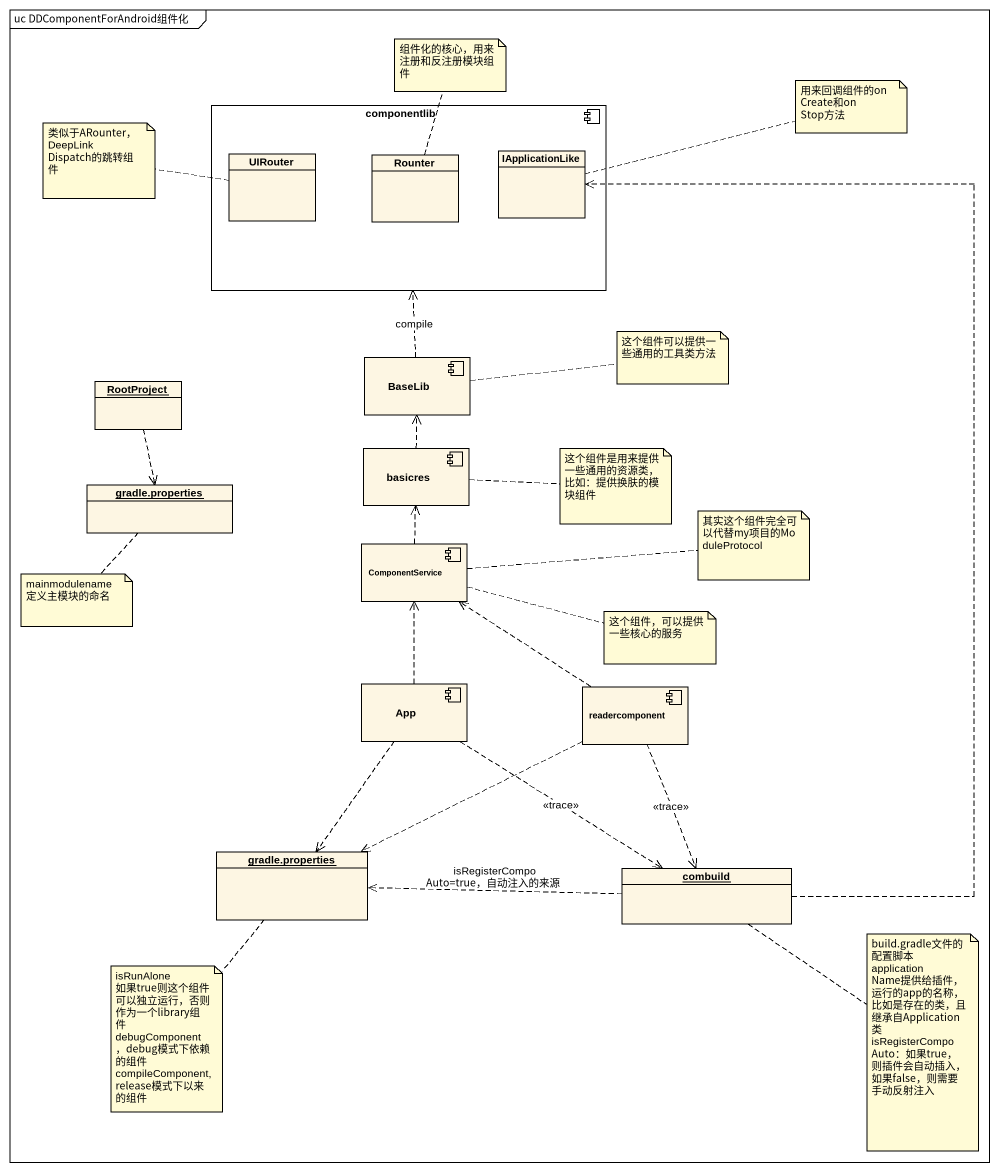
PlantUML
@startuml
mainframe uc DDComponentForAndroid组件化
allowmixing
hide circle
hide empty members
component componentlib {
  class UIRouter
  class Rounter
  class IApplicationLike
}
object RootProject
component BaseLib
component basicres
object "gradle.properties" as gradle_properties
component ComponentService
component App
component readercomponent
object "gradle.properties" as gradle_properties_2
object combuild
RootProject ..> gradle_properties
BaseLib .up.> componentlib : compile
basicres .up.> BaseLib
ComponentService .up.> basicres
App .up.> ComponentService
App ..> gradle_properties_2
App ..> combuild : <<trace>>
readercomponent .up.> ComponentService
readercomponent .left.> gradle_properties_2
readercomponent ..> combuild : <<trace>>
combuild .up.> IApplicationLike
combuild .left.> gradle_properties_2 : isRegisterCompoAuto=true，自动注入的来源
note top of Rounter : 组件化的核心，用来注册和反注册模块组件
note right of IApplicationLike : 用来回调组件的onCreate和onStop方法
note left of UIRouter : 类似于ARounter，DeepLinkDispatch的跳转组件
note right of BaseLib : 这个组件可以提供一些通用的工具类方法
note right of basicres : 这个组件是用来提供一些通用的资源类，比如：提供换肤的模块组件
note right of ComponentService : 其实这个组件完全可以代替my项目的ModuleProtocol
note bottom of gradle_properties : mainmodulename 定义主模块的命名
note right of ComponentService : 这个组件，可以提供一些核心的服务
note bottom of combuild
  build.gradle文件的配置脚本
  applicationName提供给插件，运行的app的名称，比如是存在的类，且继承自Application类
  isRegisterCompoAuto：如果true，则插件会自动插入，如果false，则需要手动反射注入
end note
note bottom of gradle_properties_2
  isRunAlone 如果true则这个组件可以独立运行，否则作为一个library组件
  debugComponent，debug模式下依赖的组件
  compileComponent,release模式下以来的组件
end note
@enduml
